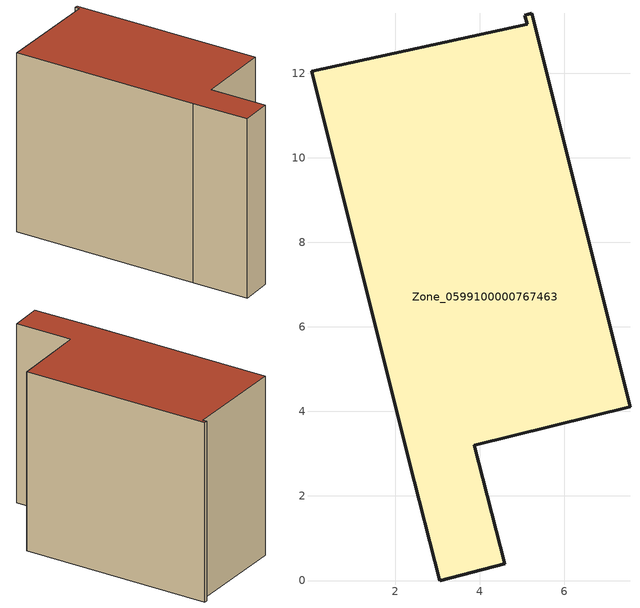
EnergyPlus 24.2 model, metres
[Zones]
Zone_0599100000767463
 floor ground (C_G): 0.02,12.04 5.12,13.16 5.06,13.38 5.22,13.42 7.55,4.11 3.87,3.21 4.59,0.4 3.05,0 2.33,2.81 z0
 wall outside (C_F): 2.33,2.81 3.05,0 4.59,0.4 3.87,3.21 7.55,4.11 5.22,13.42 5.06,13.38 5.12,13.16 0.02,12.04 2.33,2.81 z0:9.28
 roof outside (C_R): 5.12,13.16 0.02,12.04 2.33,2.81 3.05,0 4.59,0.4 3.87,3.21 7.55,4.11 5.22,13.42 5.06,13.38 z9.28
[BUILDING]
Pand.0599100000767463: North Axis=0; Terrain=City; Loads Convergence Tolerance Value=0.04; Temperature Convergence Tolerance Value=0.4; Solar Distribution=FullExterior; Maximum Number of Warmup Days=25; Minimum Number of Warmup Days=1
[Site:Location]
Rotterdam.The.Hague.AP_ZH_NLD Design_Conditions: Latitude=51.96; Longitude=4.45; Time Zone=1; Elevation=-4.5
[SITE:GROUNDTEMPERATURE:BUILDINGSURFACE]
18, 18, 18, 18, 18, 18, 18, 18, 18, 18, 18, 18
[MATERIAL] Thermal Absorptance=0.9; Solar Absorptance=0.7; Visible Absorptance=0.7
Name | Roughness | Thickness | Conductivity | Density | Specific Heat
G.TI.2006-2014 | MediumSmooth | 0.15 | 0.06 | 540 | 1210
F.TI.2006-2014 | Rough | 0.3 | 0.12 | 1920 | 840
R.TI.2006-2014 | MediumRough | 0.2 | 0.08 | 1500 | 1000
[CONSTRUCTION]
C_G: G.TI.2006-2014
C_F: F.TI.2006-2014
C_R: R.TI.2006-2014
[ZONE]
Zone_0599100000767463: Type=1; Multiplier=1; Ceiling Height=Autocalculate; Volume=Autocalculate; Floor Area=autocalculate; Part of Total Floor Area=Yes
[ZONEINFILTRATION:DESIGNFLOWRATE]
Infil_Zone_0599100000767463: Zone or ZoneList or Space or SpaceList=Zone_0599100000767463; Schedule=AlwaysOn; Design Flow Rate Calculation Method=Flow/Area; Flow Rate per Floor Area=0.0015; Constant Term Coefficient=1; Temperature Term Coefficient=0; Velocity Term Coefficient=0; Velocity Squared Term Coefficient=0
[HVACTEMPLATE:ZONE:IDEALLOADSAIRSYSTEM]
Zone_0599100000767463: Maximum Heating Supply Air Temperature=50; Minimum Cooling Supply Air Temperature=13; Maximum Heating Supply Air Humidity Ratio=0.0156; Minimum Cooling Supply Air Humidity Ratio=0.0077; Heating Limit=NoLimit; Cooling Limit=NoLimit; Dehumidification Control Type=ConstantSensibleHeatRatio; Cooling Sensible Heat Ratio=0.7; Dehumidification Setpoint=60; Humidification Control Type=None; Humidification Setpoint=30; Outdoor Air Method=None; Outdoor Air Flow Rate per Person=0.00944; Outdoor Air Flow Rate per Zone Floor Area=0; Outdoor Air Flow Rate per Zone=0; Demand Controlled Ventilation Type=None; Outdoor Air Economizer Type=NoEconomizer; Heat Recovery Type=None; Sensible Heat Recovery Effectiveness=0.7; Latent Heat Recovery Effectiveness=0.65
[ZONECONTROL:THERMOSTAT]
ThermostatControl_Zone_0599100000767463: Zone or ZoneList=Zone_0599100000767463; Control Type Schedule=DualSetpointControlType; Control 1=Thermostat_Zone_0599100000767463; Temperature Difference Between Cutout And Setpoint=0
[THERMOSTATSETPOINT:DUALSETPOINT]
Thermostat_Zone_0599100000767463: Heating Setpoint Temperature Schedule=HeatingSetpoint_Zone_0599100000767463; Cooling Setpoint Temperature Schedule=CoolingSetpoint_Zone_0599100000767463
[SCHEDULE:COMPACT]
HeatingSetpoint_Zone_0599100000767463: Through: 12/31, For: AllDays, Until: 24:00, 21
CoolingSetpoint_Zone_0599100000767463: Through: 12/31, For: AllDays, Until: 24:00, 24
DualSetpointControlType: Through: 12/31, For: AllDays, Until: 24:00, 4
AlwaysOn: Through: 12/31, For: AllDays, Until: 24:00, 1
